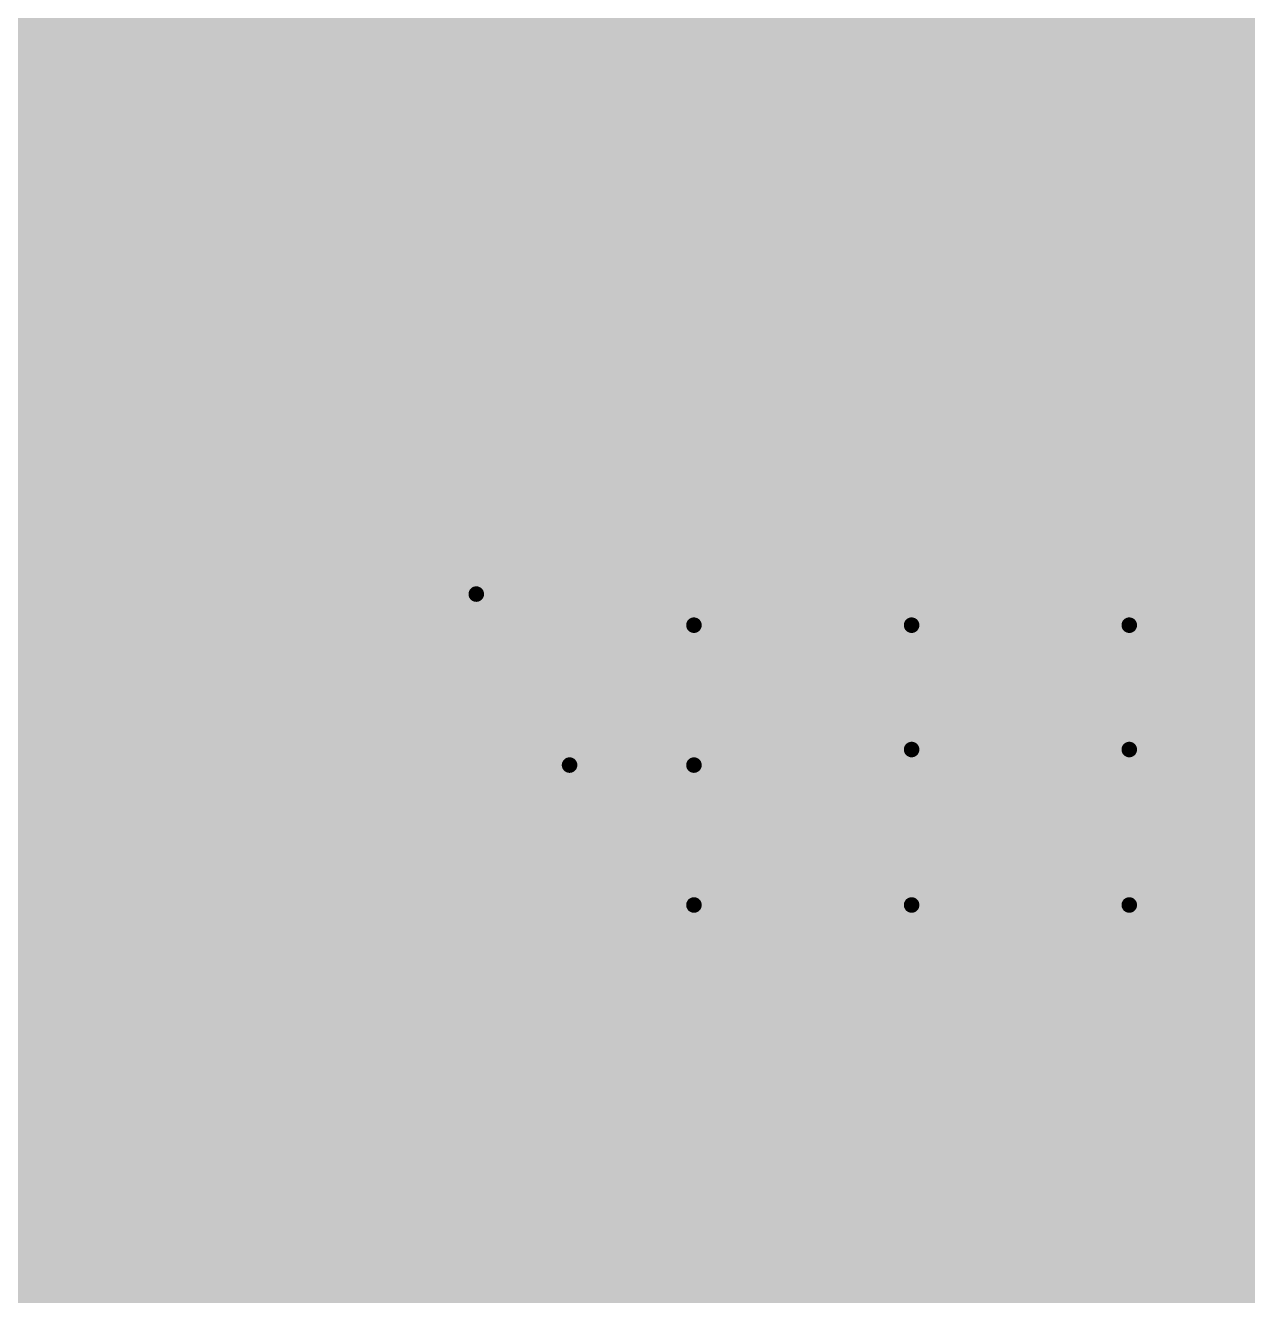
# Model space of a CAD drawing. Extents: x -1 to 119, y -42 to 51.
# Drawn here: x 44.83 to 54.81, y 29.96 to 40.33 of the extents above; entities that cross this region are included whole.
import ezdxf

# ---------------------------------------------------------------- set-up
doc = ezdxf.new("R2010")
doc.units = 0
doc.header["$MEASUREMENT"] = 0
doc.layers.get('0').update_dxf_attribs({"linetype": 'CONTINUOUS'})
for name, color, linetype in [('22-304-0_BOT', 7, 'CONTINUOUS'), ('22-304-0_DRD', 7, 'CONTINUOUS'), ('22-304-0_GND', 6, 'CONTINUOUS'), ('22-304-0_IN1', 4, 'CONTINUOUS'), ('22-304-0_SMB', 3, 'CONTINUOUS'), ('22-304-0_SMT', 5, 'CONTINUOUS'), ('22-304-0_SPT', 10, 'CONTINUOUS'), ('22-304-0_SST', 14, 'CONTINUOUS'), ('22-304-0_TOP', 9, 'CONTINUOUS'), ('THRUHOLE_TAP', 11, 'CONTINUOUS')]:
    doc.layers.add(name, color=color, linetype=linetype)

# ---------------------------------------------------------------- blocks, each defined once
blk = doc.blocks.new('ROUND_53')
at = {"const_width": 0.35052}
blk.add_lwpolyline([(-0.17526, 0, 1), (0.17526, 0, 1)], format="xyb", close=True, dxfattribs=at)
blk = doc.blocks.new('ROUND_60')
at = {"const_width": 0.35052}
blk.add_lwpolyline([(-0.17526, 0, 1), (0.17526, 0, 1)], format="xyb", close=True, dxfattribs=at)
blk = doc.blocks.new('ROUND_64')
at = {"const_width": 0.35052}
blk.add_lwpolyline([(-0.17526, 0, 1), (0.17526, 0, 1)], format="xyb", close=True, dxfattribs=at)
blk = doc.blocks.new('ROUND_81')
at = {"const_width": 0.0635}
blk.add_lwpolyline([(-0.03175, 0, 1), (0.03175, 0, 1)], format="xyb", close=True, dxfattribs=at)
blk = doc.blocks.new('RECTANGLE_37')
blk.add_solid([(2.16027, 1.49987), (2.16027, -1.49987), (-2.16027, 1.49987), (-2.16027, -1.49987)])
blk = doc.blocks.new('RECTANGLE_38')
blk.add_solid([(0.22479, 0.82423), (0.22479, -0.82423), (-0.22479, 0.82423), (-0.22479, -0.82423)])
blk = doc.blocks.new('ROUND_87')
at = {"const_width": 0.10033}
blk.add_lwpolyline([(-0.050164, 0, 1), (0.050164, 0, 1)], format="xyb", close=True, dxfattribs=at)

msp = doc.modelspace()

# ---------------------------------------------------------------- linework, layer by layer
at = {"layer": '22-304-0_BOT', "const_width": 0.254}
for points in [[(44.9072, 42.6212), (44.9072, 18.0848)], [(45.1358, 42.6212), (45.1358, 18.0848)], [(45.3644, 42.6212), (45.3644, 25.19172)], [(45.593, 42.6212), (45.593, 25.45588)], [(45.8216, 42.6212), (45.8216, 25.55494)], [(46.0502, 42.6212), (46.0502, 25.56764)], [(46.2788, 42.6212), (46.2788, 25.49906)], [(46.5074, 42.6212), (46.5074, 25.31364)], [(46.736, 42.6212), (46.736, 24.7396)], [(46.9646, 42.6212), (46.9646, 22.46884)], [(47.1932, 42.6212), (47.1932, 20.8534)], [(47.4218, 42.6212), (47.4218, 20.6248)], [(47.6504, 42.6212), (47.6504, 20.3962)], [(47.879, 42.6212), (47.879, 20.1676)], [(48.1076, 42.6212), (48.1076, 19.92884)], [(48.3362, 42.6212), (48.3362, 18.76298)], [(48.5648, 42.6212), (48.5648, 27.0764)], [(48.7934, 42.6212), (48.7934, 27.305)], [(49.022, 42.6212), (49.022, 27.5336)], [(49.2506, 42.6212), (49.2506, 39.91864)], [(49.4792, 42.6212), (49.4792, 40.10406)], [(49.7078, 42.6212), (49.7078, 40.17264)], [(49.9364, 42.6212), (49.9364, 40.15994)], [(50.165, 42.6212), (50.165, 40.06088)], [(50.3936, 42.6212), (50.3936, 39.79672)], [(50.6222, 42.6212), (50.6222, 29.25318)], [(50.8508, 42.6212), (50.8508, 29.23032)], [(51.0794, 42.6212), (51.0794, 29.11856)], [(51.308, 42.6212), (51.308, 28.8163)], [(51.5366, 42.6212), (51.5366, 28.85694)], [(51.7652, 42.6212), (51.7652, 28.86964)], [(51.9938, 42.6212), (51.9938, 28.80106)], [(52.2224, 42.6212), (52.2224, 28.61564)], [(52.451, 42.6212), (52.451, 25.81402)], [(52.6796, 42.6212), (52.6796, 25.72512)], [(52.9082, 42.6212), (52.9082, 28.4988)], [(53.1368, 42.6212), (53.1368, 28.7274)], [(53.3654, 42.6212), (53.3654, 39.79672)], [(53.594, 42.6212), (53.594, 40.06088)], [(53.8226, 42.6212), (53.8226, 40.15994)], [(54.0512, 42.6212), (54.0512, 40.17264)], [(54.2798, 42.6212), (54.2798, 40.10406)], [(54.5084, 42.6212), (54.5084, 39.91864)], [(54.737, 42.6212), (54.737, 28.8036)], [(61.17336, 40.3352), (1.016, 40.3352)], [(49.48174, 40.1066), (42.71772, 40.1066)], [(53.67274, 40.1066), (50.08372, 40.1066)], [(58.24474, 40.1066), (54.27472, 40.1066)], [(49.22012, 39.878), (42.98188, 39.878)], [(53.41112, 39.878), (50.34788, 39.878)], [(57.98312, 39.878), (54.53888, 39.878)], [(49.12106, 39.6494), (43.08094, 39.6494)], [(53.31206, 39.6494), (50.44694, 39.6494)], [(57.88406, 39.6494), (54.63794, 39.6494)], [(49.10836, 39.4208), (43.09364, 39.4208)], [(53.29936, 39.4208), (50.45964, 39.4208)], [(57.87136, 39.4208), (54.65064, 39.4208)], [(49.17694, 39.1922), (43.02506, 39.1922)], [(53.36794, 39.1922), (50.39106, 39.1922)], [(50.3936, 39.19474), (50.3936, 29.19476)], [(53.3654, 39.19474), (53.3654, 29.25572)], [(57.93994, 39.1922), (54.58206, 39.1922)], [(49.2506, 39.07536), (49.2506, 27.7622)], [(54.5084, 39.07536), (54.5084, 29.37764)], [(49.36236, 38.9636), (42.83964, 38.9636)], [(49.4792, 38.88994), (49.4792, 27.9908)], [(50.165, 38.93312), (50.165, 29.02712)], [(53.55336, 38.9636), (50.20564, 38.9636)], [(53.594, 38.93312), (53.594, 29.51988)], [(54.2798, 38.88994), (54.2798, 29.56306)], [(58.12536, 38.9636), (54.39664, 38.9636)], [(49.7078, 38.82136), (49.7078, 28.2194)], [(49.9364, 38.83406), (49.9364, 28.448)], [(53.8226, 38.83406), (53.8226, 29.61894)], [(54.0512, 38.82136), (54.0512, 29.63164)], [(62.18428, 38.735), (30.52572, 38.735)], [(58.38444, 38.5064), (30.48508, 38.5064)], [(58.02122, 38.2778), (30.34792, 38.2778)], [(57.89676, 38.0492), (1.016, 38.0492)], [(57.86628, 37.8206), (1.016, 37.8206)], [(57.91708, 37.592), (1.016, 37.592)], [(58.06694, 37.3634), (1.016, 37.3634)], [(58.02122, 37.1348), (1.016, 37.1348)], [(57.89676, 36.9062), (1.016, 36.9062)], [(57.86628, 36.6776), (1.016, 36.6776)], [(57.91708, 36.449), (1.016, 36.449)], [(58.06694, 36.2204), (1.016, 36.2204)], [(58.57494, 35.9918), (1.016, 35.9918)], [(58.50636, 35.7632), (1.016, 35.7632)], [(58.51906, 35.5346), (1.016, 35.5346)], [(58.61812, 35.306), (1.016, 35.306)], [(58.87974, 35.0774), (1.016, 35.0774)], [(76.79436, 34.8488), (1.016, 34.8488)], [(76.86294, 34.6202), (1.016, 34.6202)], [(77.04836, 34.3916), (1.016, 34.3916)], [(79.22006, 34.163), (1.016, 34.163)], [(79.44866, 33.9344), (1.016, 33.9344)], [(73.39838, 33.7058), (1.016, 33.7058)], [(72.8726, 33.4772), (1.016, 33.4772)], [(72.62622, 33.2486), (22.52472, 33.2486)], [(72.47382, 33.02), (22.78888, 33.02)], [(72.3773, 32.7914), (22.88794, 32.7914)], [(72.32396, 32.5628), (22.90064, 32.5628)], [(72.3138, 32.3342), (22.83206, 32.3342)], [(72.34174, 32.1056), (22.6568, 32.1056)], [(72.41286, 31.877), (22.6568, 31.877)], [(72.53224, 31.6484), (22.6568, 31.6484)], [(72.7202, 31.4198), (22.7838, 31.4198)], [(67.7545, 31.1912), (29.20492, 31.1912)], [(67.62496, 30.9626), (29.34208, 30.9626)], [(67.6148, 30.734), (29.38272, 30.734)], [(67.6148, 30.5054), (29.34208, 30.5054)], [(67.6148, 30.2768), (29.20492, 30.2768)], [(67.6148, 30.0482), (39.36492, 30.0482)]]:
    msp.add_lwpolyline(points, dxfattribs=at)
for points in [[(49.784, 40.17772, 0.4142136), (49.10328, 39.497)], [(49.784, 40.17772, 0.4142136), (49.10328, 39.497)], [(50.46472, 39.497, 0.4142136), (49.784, 40.17772)], [(50.46472, 39.497, 0.4142136), (49.784, 40.17772)], [(53.975, 40.17772, 0.4142136), (53.29428, 39.497)], [(54.65572, 39.497, 0.4142136), (53.975, 40.17772)], [(49.10328, 39.497, 0.4142136), (49.784, 38.81628)], [(49.10328, 39.497, 0.4142136), (49.784, 38.81628)], [(49.784, 38.81628, 0.4142136), (50.46472, 39.497)], [(49.784, 38.81628, 0.4142136), (50.46472, 39.497)], [(53.29428, 39.497, 0.4142136), (53.975, 38.81628)], [(53.975, 38.81628, 0.4142136), (54.65572, 39.497)]]:
    msp.add_lwpolyline(points, format="xyb", dxfattribs=at)
at = {"layer": '22-304-0_DRD', "const_width": 0.254}
for points in [[(50.419, 38.862), (49.149, 40.132), (49.149, 38.862)], [(49.149, 40.132), (49.149, 38.862)], [(50.419, 40.132), (49.149, 40.132)], [(50.419, 40.132), (49.149, 38.862)], [(50.419, 40.132), (49.149, 40.132)], [(50.419, 40.132), (49.149, 38.862)], [(50.419, 38.862), (49.149, 40.132)], [(50.419, 38.862), (50.419, 40.132)], [(50.419, 38.862), (50.419, 40.132)], [(53.34, 40.132), (53.34, 38.862)], [(54.61, 40.132), (53.34, 40.132)], [(54.61, 40.132), (53.34, 38.862)], [(54.61, 38.862), (53.34, 40.132)], [(54.61, 38.862), (54.61, 40.132)], [(49.149, 38.862), (50.419, 38.862)], [(49.149, 38.862), (50.419, 38.862)], [(53.34, 38.862), (54.61, 38.862)], [(47.879, 36.322), (47.879, 35.052)], [(49.149, 36.322), (47.879, 36.322)], [(49.149, 36.322), (47.879, 35.052)], [(49.149, 35.052), (47.879, 36.322)], [(49.149, 35.052), (49.149, 36.322)], [(49.657, 36.068), (49.657, 34.798)], [(50.927, 36.068), (49.657, 36.068)], [(50.927, 36.068), (49.657, 34.798)], [(50.927, 34.798), (49.657, 36.068)], [(50.927, 34.798), (50.927, 36.068)], [(51.435, 36.068), (51.435, 34.798)], [(52.705, 36.068), (51.435, 36.068)], [(52.705, 36.068), (51.435, 34.798)], [(52.705, 34.798), (51.435, 36.068)], [(52.705, 34.798), (52.705, 36.068)], [(53.213, 36.068), (53.213, 34.798)], [(54.483, 36.068), (53.213, 36.068)], [(54.483, 36.068), (53.213, 34.798)], [(54.483, 34.798), (53.213, 36.068)], [(54.483, 34.798), (54.483, 36.068)], [(47.879, 35.052), (49.149, 35.052)], [(51.435, 35.052), (51.435, 33.782)], [(52.705, 35.052), (51.435, 35.052)], [(52.705, 35.052), (51.435, 33.782)], [(52.705, 33.782), (51.435, 35.052)], [(52.705, 33.782), (52.705, 35.052)], [(53.213, 35.052), (53.213, 33.782)], [(54.483, 35.052), (53.213, 35.052)], [(54.483, 35.052), (53.213, 33.782)], [(54.483, 33.782), (53.213, 35.052)], [(54.483, 33.782), (54.483, 35.052)], [(48.641, 34.925), (48.641, 33.655)], [(49.911, 34.925), (48.641, 34.925)], [(49.911, 34.925), (48.641, 33.655)], [(49.911, 33.655), (48.641, 34.925)], [(49.657, 34.925), (49.657, 33.655)], [(50.927, 34.925), (49.657, 34.925)], [(50.927, 34.925), (49.657, 33.655)], [(50.927, 33.655), (49.657, 34.925)], [(49.911, 33.655), (49.911, 34.925)], [(50.927, 33.655), (50.927, 34.925)], [(49.657, 34.798), (50.927, 34.798)], [(51.435, 34.798), (52.705, 34.798)], [(53.213, 34.798), (54.483, 34.798)], [(49.657, 33.782), (49.657, 32.512)], [(50.927, 33.782), (49.657, 33.782)], [(50.927, 33.782), (49.657, 32.512)], [(50.927, 32.512), (49.657, 33.782)], [(50.927, 32.512), (50.927, 33.782)], [(51.435, 33.782), (52.705, 33.782)], [(51.435, 33.782), (51.435, 32.512)], [(52.705, 33.782), (51.435, 33.782)], [(52.705, 33.782), (51.435, 32.512)], [(52.705, 32.512), (51.435, 33.782)], [(52.705, 32.512), (52.705, 33.782)], [(53.213, 33.782), (54.483, 33.782)], [(53.213, 33.782), (53.213, 32.512)], [(54.483, 33.782), (53.213, 33.782)], [(54.483, 33.782), (53.213, 32.512)], [(54.483, 32.512), (53.213, 33.782)], [(54.483, 32.512), (54.483, 33.782)], [(48.641, 33.655), (49.911, 33.655)], [(49.657, 33.655), (50.927, 33.655)], [(49.657, 32.512), (50.927, 32.512)], [(51.435, 32.512), (52.705, 32.512)], [(53.213, 32.512), (54.483, 32.512)]]:
    msp.add_lwpolyline(points, dxfattribs=at)
at = {"layer": '22-304-0_IN1'}
for points, const_width in [([(44.8564, 41.6052), (44.8564, 23.368)], 0.254), ([(45.085, 41.6052), (45.085, 23.368)], 0.254), ([(45.3136, 41.6052), (45.3136, 25.05202)], 0.254), ([(45.5422, 41.6052), (45.5422, 25.41778)], 0.254), ([(45.7708, 41.6052), (45.7708, 25.5397)], 0.254), ([(45.9994, 41.6052), (45.9994, 25.57018)], 0.254), ([(46.228, 41.6052), (46.228, 25.52192)], 0.254), ([(46.4566, 41.6052), (46.4566, 25.36952)], 0.254), ([(46.6852, 41.6052), (46.6852, 23.368)], 0.254), ([(46.9138, 41.6052), (46.9138, 23.368)], 0.254), ([(47.1424, 41.6052), (47.1424, 23.368)], 0.254), ([(47.371, 41.6052), (47.371, 23.368)], 0.254), ([(47.5996, 41.6052), (47.5996, 23.368)], 0.254), ([(47.8282, 41.6052), (47.8282, 23.368)], 0.254), ([(48.0568, 41.6052), (48.0568, 36.18992)], 0.254), ([(48.2854, 41.6052), (48.2854, 36.32708)], 0.254), ([(48.514, 41.6052), (48.514, 36.36772)], 0.254), ([(48.7426, 41.6052), (48.7426, 36.32708)], 0.254), ([(48.9712, 41.6052), (48.9712, 36.18992)], 0.254), ([(49.1998, 41.6052), (49.1998, 34.96564)], 0.254), ([(49.4284, 41.6052), (49.4284, 34.95294)], 0.254), ([(49.657, 41.6052), (49.657, 35.6743)], 0.254), ([(49.8856, 41.6052), (49.8856, 35.97656)], 0.254), ([(50.1142, 41.6052), (50.1142, 36.08832)], 0.254), ([(50.3428, 41.6052), (50.3428, 36.11118)], 0.254), ([(50.5714, 41.6052), (50.5714, 36.05276)], 0.254), ([(50.8, 41.6052), (50.8, 35.88512)], 0.254), ([(51.0286, 41.6052), (51.0286, 29.15412)], 0.254), ([(51.2572, 41.6052), (51.2572, 28.92298)], 0.254), ([(51.4858, 41.6052), (51.4858, 35.78098)], 0.254), ([(51.7144, 41.6052), (51.7144, 36.01212)], 0.254), ([(51.943, 41.6052), (51.943, 36.10102)], 0.254), ([(52.1716, 41.6052), (52.1716, 36.10356)], 0.254), ([(52.4002, 41.6052), (52.4002, 36.02736)], 0.254), ([(52.6288, 41.6052), (52.6288, 35.81908)], 0.254), ([(52.8574, 41.6052), (52.8574, 25.56764)], 0.254), ([(53.086, 41.6052), (53.086, 23.368)], 0.254), ([(53.3146, 41.6052), (53.3146, 35.85464)], 0.254), ([(53.5432, 41.6052), (53.5432, 36.04006)], 0.254), ([(53.7718, 41.6052), (53.7718, 36.10864)], 0.254), ([(54.0004, 41.6052), (54.0004, 36.09594)], 0.254), ([(54.229, 41.6052), (54.229, 35.99688)], 0.254), ([(54.4576, 41.6052), (54.4576, 35.73272)], 0.254), ([(54.6862, 41.6052), (54.6862, 23.368)], 0.254), ([(54.9148, 41.6052), (54.9148, 23.368)], 0.254), ([(63.5, 40.2844), (30.226, 40.2844)], 0.254), ([(63.5, 40.0558), (30.226, 40.0558)], 0.254), ([(63.5, 39.8272), (30.226, 39.8272)], 0.254), ([(63.5, 39.5986), (30.226, 39.5986)], 0.254), ([(58.547, 37.846), (58.547, 39.497), (53.975, 39.497), (49.784, 39.497), (42.418, 39.497)], 0.381), ([(58.547, 37.846), (58.547, 39.497), (53.975, 39.497)], 0.381), ([(63.5, 39.37), (30.226, 39.37)], 0.254), ([(63.5, 39.1414), (30.38856, 39.1414)], 0.254), ([(63.5, 38.9128), (30.50032, 38.9128)], 0.254), ([(63.5, 38.6842), (30.52318, 38.6842)], 0.254), ([(63.5, 38.4556), (30.46476, 38.4556)], 0.254), ([(63.5, 38.227), (30.29712, 38.227)], 0.254), ([(63.5, 37.9984), (40.4241, 37.9984)], 0.254), ([(63.5, 37.7698), (40.78224, 37.7698)], 0.254), ([(63.5, 37.5412), (40.9067, 37.5412)], 0.254), ([(63.5, 37.3126), (40.93718, 37.3126)], 0.254), ([(63.5, 37.084), (40.88638, 37.084)], 0.254), ([(63.5, 36.8554), (40.73398, 36.8554)], 0.254), ([(63.5, 36.6268), (30.226, 36.6268)], 0.254), ([(63.5, 36.3982), (30.226, 36.3982)], 0.254), ([(48.03394, 36.1696), (32.48152, 36.1696)], 0.254), ([(55.14594, 36.1696), (48.99152, 36.1696)], 0.254), ([(47.88408, 35.941), (37.79012, 35.941)], 0.254), ([(49.83988, 35.941), (49.14392, 35.941)], 0.254), ([(51.61788, 35.941), (50.74412, 35.941)], 0.254), ([(53.39588, 35.941), (52.52212, 35.941)], 0.254), ([(54.99608, 35.941), (54.30012, 35.941)], 0.254), ([(47.83328, 35.7124), (37.95776, 35.7124)], 0.254), ([(49.67224, 35.7124), (49.19218, 35.7124)], 0.254), ([(51.45024, 35.7124), (50.91176, 35.7124)], 0.254), ([(53.22824, 35.7124), (52.68976, 35.7124)], 0.254), ([(54.94528, 35.7124), (54.46776, 35.7124)], 0.254), ([(47.86376, 35.4838), (38.01618, 35.4838)], 0.254), ([(49.61382, 35.4838), (49.1617, 35.4838)], 0.254), ([(51.39182, 35.4838), (50.97018, 35.4838)], 0.254), ([(53.16982, 35.4838), (52.74818, 35.4838)], 0.254), ([(54.97576, 35.4838), (54.52618, 35.4838)], 0.254), ([(47.98822, 35.2552), (37.99332, 35.2552)], 0.254), ([(48.0568, 35.18408), (48.0568, 23.368)], 0.254), ([(48.9712, 35.18408), (48.9712, 34.89706)], 0.254), ([(49.63414, 35.2552), (49.03978, 35.2552)], 0.254), ([(49.657, 35.18916), (49.657, 34.85388)], 0.254), ([(51.41214, 35.2552), (50.94732, 35.2552)], 0.254), ([(53.19014, 35.2552), (52.72532, 35.2552)], 0.254), ([(55.10022, 35.2552), (54.50332, 35.2552)], 0.254), ([(51.4858, 35.08502), (51.4858, 34.76498)], 0.254), ([(54.4576, 35.13074), (54.4576, 34.71672)], 0.254), ([(48.35144, 35.0266), (37.88156, 35.0266)], 0.254), ([(48.2854, 35.04692), (48.2854, 23.368)], 0.254), ([(48.514, 35.00628), (48.514, 23.368)], 0.254), ([(49.7459, 35.0266), (48.67402, 35.0266)], 0.254), ([(48.7426, 35.04692), (48.7426, 34.71164)], 0.254), ([(50.8, 34.98088), (50.8, 34.74212)], 0.254), ([(51.5239, 35.0266), (50.83556, 35.0266)], 0.254), ([(53.3019, 35.0266), (52.61356, 35.0266)], 0.254), ([(52.6288, 35.04438), (52.6288, 34.80308)], 0.254), ([(53.3146, 35.01136), (53.3146, 34.83864)], 0.254), ([(55.46344, 35.0266), (54.39156, 35.0266)], 0.254), ([(49.8856, 34.8869), (49.8856, 34.83356)], 0.254), ([(48.82388, 34.798), (37.79012, 34.798)], 0.254), ([(49.83988, 34.798), (49.72812, 34.798)], 0.254), ([(51.50612, 34.798), (50.74412, 34.798)], 0.254), ([(53.28412, 34.798), (52.63388, 34.798)], 0.254), ([(63.5, 34.798), (54.41188, 34.798)], 0.254), ([(48.65624, 34.5694), (37.95776, 34.5694)], 0.254), ([(51.40706, 34.5694), (50.91176, 34.5694)], 0.254), ([(53.18506, 34.5694), (52.73294, 34.5694)], 0.254), ([(63.5, 34.5694), (54.51094, 34.5694)], 0.254), ([(48.59782, 34.3408), (38.01618, 34.3408)], 0.254), ([(51.39436, 34.3408), (50.97018, 34.3408)], 0.254), ([(53.17236, 34.3408), (52.74564, 34.3408)], 0.254), ([(63.5, 34.3408), (54.52364, 34.3408)], 0.254), ([(48.61814, 34.1122), (37.99332, 34.1122)], 0.254), ([(51.46294, 34.1122), (50.94732, 34.1122)], 0.254), ([(51.4858, 34.06902), (51.4858, 33.49498)], 0.254), ([(52.6288, 34.02838), (52.6288, 33.53308)], 0.254), ([(53.24094, 34.1122), (52.67706, 34.1122)], 0.254), ([(63.5, 34.1122), (54.45506, 34.1122)], 0.254), ([(54.4576, 34.11474), (54.4576, 33.44672)], 0.254), ([(53.3146, 33.99536), (53.3146, 33.56864)], 0.254), ([(48.7299, 33.8836), (37.88156, 33.8836)], 0.254), ([(48.7426, 33.86836), (48.7426, 23.368)], 0.254), ([(50.8, 33.83788), (50.8, 33.59912)], 0.254), ([(51.64836, 33.8836), (50.83556, 33.8836)], 0.254), ([(51.7144, 33.83788), (51.7144, 33.72612)], 0.254), ([(52.4002, 33.82264), (52.4002, 33.74136)], 0.254), ([(53.42636, 33.8836), (52.49164, 33.8836)], 0.254), ([(53.5432, 33.80994), (53.5432, 33.75406)], 0.254), ([(54.229, 33.85312), (54.229, 33.71088)], 0.254), ([(63.5, 33.8836), (54.26964, 33.8836)], 0.254), ([(49.657, 33.72612), (49.657, 33.3883)], 0.254), ([(49.8856, 33.7439), (49.8856, 33.69056)], 0.254), ([(49.03216, 33.655), (37.79012, 33.655)], 0.254), ([(48.9712, 33.68294), (48.9712, 23.368)], 0.254), ([(49.1998, 33.61436), (49.1998, 23.368)], 0.254), ([(49.4284, 33.62706), (49.4284, 23.368)], 0.254), ([(49.83988, 33.655), (49.5173, 33.655)], 0.254), ([(51.61788, 33.655), (50.74412, 33.655)], 0.254), ([(53.39588, 33.655), (52.52212, 33.655)], 0.254), ([(63.5, 33.655), (54.30012, 33.655)], 0.254), ([(49.67224, 33.4264), (37.95776, 33.4264)], 0.254), ([(51.45024, 33.4264), (50.91176, 33.4264)], 0.254), ([(53.22824, 33.4264), (52.68976, 33.4264)], 0.254), ([(63.5, 33.4264), (54.46776, 33.4264)], 0.254), ([(49.61382, 33.1978), (38.01618, 33.1978)], 0.254), ([(51.39182, 33.1978), (50.97018, 33.1978)], 0.254), ([(53.16982, 33.1978), (52.74818, 33.1978)], 0.254), ([(63.5, 33.1978), (54.52618, 33.1978)], 0.254), ([(49.63414, 32.9692), (37.99332, 32.9692)], 0.254), ([(49.657, 32.90316), (49.657, 23.368)], 0.254), ([(51.41214, 32.9692), (50.94732, 32.9692)], 0.254), ([(53.19014, 32.9692), (52.72532, 32.9692)], 0.254), ([(63.5, 32.9692), (54.50332, 32.9692)], 0.254), ([(51.4858, 32.79902), (51.4858, 28.8417)], 0.254), ([(54.4576, 32.84474), (54.4576, 29.43352)], 0.254), ([(49.7459, 32.7406), (37.88156, 32.7406)], 0.254), ([(50.8, 32.69488), (50.8, 29.24302)], 0.254), ([(51.5239, 32.7406), (50.83556, 32.7406)], 0.254), ([(53.3019, 32.7406), (52.61356, 32.7406)], 0.254), ([(52.6288, 32.75838), (52.6288, 25.75306)], 0.254), ([(53.3146, 32.72536), (53.3146, 29.11602)], 0.254), ([(63.5, 32.7406), (54.39156, 32.7406)], 0.254), ([(49.8856, 32.6009), (49.8856, 23.368)], 0.254), ([(51.7144, 32.56788), (51.7144, 28.87218)], 0.254), ([(54.229, 32.58312), (54.229, 29.58592)], 0.254), ([(50.04816, 32.512), (37.5793, 32.512)], 0.254), ([(50.1142, 32.48914), (50.1142, 28.96108)], 0.254), ([(50.3428, 32.46882), (50.3428, 29.16936)], 0.254), ([(51.82616, 32.512), (50.5333, 32.512)], 0.254), ([(50.5714, 32.52724), (50.5714, 29.24556)], 0.254), ([(51.943, 32.47898), (51.943, 28.82392)], 0.254), ([(52.1716, 32.4739), (52.1716, 28.67152)], 0.254), ([(53.60416, 32.512), (52.3113, 32.512)], 0.254), ([(52.4002, 32.55264), (52.4002, 25.82164)], 0.254), ([(53.5432, 32.53994), (53.5432, 29.48178)], 0.254), ([(53.7718, 32.47136), (53.7718, 29.6037)], 0.254), ([(54.0004, 32.48406), (54.0004, 29.63418)], 0.254), ([(63.5, 32.512), (54.0893, 32.512)], 0.254), ([(63.5, 32.2834), (30.226, 32.2834)], 0.254), ([(63.5, 32.0548), (30.226, 32.0548)], 0.254), ([(63.5, 31.8262), (30.226, 31.8262)], 0.254), ([(63.5, 31.5976), (30.226, 31.5976)], 0.254), ([(63.5, 31.369), (30.226, 31.369)], 0.254), ([(63.5, 31.1404), (34.8742, 31.1404)], 0.254), ([(63.5, 30.9118), (35.1028, 30.9118)], 0.254), ([(63.5, 30.6832), (35.3314, 30.6832)], 0.254), ([(63.5, 30.4546), (35.56, 30.4546)], 0.254), ([(63.5, 30.226), (39.1033, 30.226)], 0.254), ([(63.5, 29.9974), (39.40556, 29.9974)], 0.254)]:
    msp.add_lwpolyline(points, dxfattribs=dict(at, const_width=const_width))
at = {"layer": '22-304-0_IN1', "const_width": 0.254}
for points in [[(48.514, 36.36772, 0.4142136), (47.83328, 35.687)], [(49.19472, 35.687, 0.4142136), (48.514, 36.36772)], [(50.292, 36.11372, 0.4142136), (49.61128, 35.433)], [(50.97272, 35.433, 0.4142136), (50.292, 36.11372)], [(52.07, 36.11372, 0.4142136), (51.38928, 35.433)], [(52.75072, 35.433, 0.4142136), (52.07, 36.11372)], [(53.848, 36.11372, 0.4142136), (53.16728, 35.433)], [(54.52872, 35.433, 0.4142136), (53.848, 36.11372)], [(47.83328, 35.687, 0.4142136), (48.514, 35.00628)], [(48.514, 35.00628, 0.4142136), (49.19472, 35.687)], [(49.61128, 35.433, 0.2548991), (49.92325, 34.8608)], [(50.6603, 34.8615, 0.254899), (50.97189, 35.433)], [(51.38928, 35.433, 0.2140665), (51.61744, 34.9245)], [(52.52212, 34.925, 0.2140662), (52.75006, 35.433)], [(53.16728, 35.433, 0.2140665), (53.39544, 34.9245)], [(54.30012, 34.925, 0.2140662), (54.52806, 35.433)], [(49.276, 34.97072, 0.4142136), (48.59528, 34.29)], [(49.784, 34.74212, 0.2140662), (49.276, 34.97006)], [(49.9237, 34.8615, 0.0678727), (49.78412, 34.74201)], [(50.97272, 34.29, 0.2548994), (50.66075, 34.86219)], [(51.61788, 34.925, 0.2140662), (51.38994, 34.417)], [(52.75072, 34.417, 0.2140666), (52.52256, 34.9255)], [(53.39588, 34.925, 0.2140662), (53.16794, 34.417)], [(54.52872, 34.417, 0.2140666), (54.30056, 34.9255)], [(51.38928, 34.417, 0.3104767), (51.82616, 33.782)], [(52.3113, 33.782, 0.3114339), (52.74818, 34.417)], [(53.16728, 34.417, 0.3104767), (53.60416, 33.782)], [(54.0893, 33.782, 0.3114339), (54.52618, 34.417)], [(48.59528, 34.29, 0.4142136), (49.276, 33.60928)], [(50.6603, 33.7185, 0.254899), (50.97189, 34.29)], [(49.276, 33.60928, 0.214066), (49.7845, 33.83744)], [(49.784, 33.83788, 0.0678727), (49.92361, 33.71836)], [(49.9237, 33.7185, 0.254899), (49.61211, 33.147)], [(50.97272, 33.147, 0.2548994), (50.66075, 33.71919)], [(51.82616, 33.782, 0.3104759), (51.38928, 33.147)], [(52.75072, 33.147, 0.3114344), (52.3113, 33.782)], [(53.60416, 33.782, 0.3104759), (53.16728, 33.147)], [(54.52872, 33.147, 0.3114344), (54.0893, 33.782)], [(49.61128, 33.147, 0.4142136), (50.292, 32.46628)], [(50.292, 32.46628, 0.4142136), (50.97272, 33.147)], [(51.38928, 33.147, 0.4142136), (52.07, 32.46628)], [(52.07, 32.46628, 0.4142136), (52.75072, 33.147)], [(53.16728, 33.147, 0.4142136), (53.848, 32.46628)], [(53.848, 32.46628, 0.4142136), (54.52872, 33.147)]]:
    msp.add_lwpolyline(points, format="xyb", dxfattribs=at)
at = {"layer": '22-304-0_SMB', "const_width": 0.254}
for points in [[(57.277, 38.481), (32.004, 38.481), (32.004, 37.592), (28.448, 37.592)], [(44.9072, 38.481), (44.9072, 26.035)], [(45.1358, 38.481), (45.1358, 26.035)], [(45.3644, 38.481), (45.3644, 26.035)], [(45.593, 38.481), (45.593, 26.035)], [(45.8216, 38.481), (45.8216, 26.035)], [(46.0502, 38.481), (46.0502, 26.035)], [(46.2788, 38.481), (46.2788, 26.035)], [(46.5074, 38.481), (46.5074, 26.035)], [(46.736, 38.481), (46.736, 26.035)], [(46.9646, 38.481), (46.9646, 26.035)], [(47.1932, 38.481), (47.1932, 26.035)], [(47.4218, 38.481), (47.4218, 26.035)], [(47.6504, 38.481), (47.6504, 30.48)], [(47.879, 38.481), (47.879, 30.48)], [(48.1076, 38.481), (48.1076, 30.48)], [(48.3362, 38.481), (48.3362, 30.48)], [(48.5648, 38.481), (48.5648, 30.48)], [(48.7934, 38.481), (48.7934, 30.48)], [(49.022, 38.481), (49.022, 30.48)], [(49.2506, 38.481), (49.2506, 30.48)], [(49.4792, 38.481), (49.4792, 30.48)], [(49.7078, 38.481), (49.7078, 30.48)], [(49.9364, 38.481), (49.9364, 30.48)], [(50.165, 38.481), (50.165, 30.48)], [(50.3936, 38.481), (50.3936, 30.48)], [(50.6222, 38.481), (50.6222, 30.48)], [(50.8508, 38.481), (50.8508, 30.48)], [(51.0794, 38.481), (51.0794, 30.48)], [(51.308, 38.481), (51.308, 30.48)], [(51.5366, 38.481), (51.5366, 30.48)], [(51.7652, 38.481), (51.7652, 30.48)], [(51.9938, 38.481), (51.9938, 30.48)], [(52.2224, 38.481), (52.2224, 30.48)], [(52.451, 38.481), (52.451, 30.48)], [(52.6796, 38.481), (52.6796, 30.48)], [(52.9082, 38.481), (52.9082, 30.48)], [(53.1368, 38.481), (53.1368, 30.48)], [(53.3654, 38.481), (53.3654, 30.48)], [(53.594, 38.481), (53.594, 30.48)], [(53.8226, 38.481), (53.8226, 30.48)], [(54.0512, 38.481), (54.0512, 30.48)], [(54.2798, 38.481), (54.2798, 30.48)], [(54.5084, 38.481), (54.5084, 30.48)], [(54.737, 38.481), (54.737, 30.48)], [(57.277, 38.2524), (32.004, 38.2524)], [(57.277, 38.0238), (32.004, 38.0238)], [(57.277, 37.7952), (32.004, 37.7952)], [(57.277, 37.5666), (2.286, 37.5666)], [(57.277, 37.338), (2.286, 37.338)], [(57.277, 37.1094), (2.286, 37.1094)], [(57.277, 36.8808), (2.286, 36.8808)], [(57.277, 36.6522), (2.286, 36.6522)], [(57.277, 36.4236), (2.286, 36.4236)], [(57.277, 36.195), (2.286, 36.195)], [(57.277, 35.9664), (2.286, 35.9664)], [(57.277, 35.7378), (2.286, 35.7378)], [(57.277, 35.5092), (2.286, 35.5092)], [(57.277, 35.2806), (2.286, 35.2806)], [(57.277, 35.052), (2.286, 35.052)], [(57.277, 34.8234), (2.286, 34.8234)], [(57.277, 34.5948), (2.286, 34.5948)], [(57.277, 34.3662), (2.286, 34.3662)], [(66.929, 34.1376), (2.286, 34.1376)], [(66.929, 33.909), (2.286, 33.909)], [(66.929, 33.6804), (2.286, 33.6804)], [(66.929, 33.4518), (23.622, 33.4518)], [(66.929, 33.2232), (23.622, 33.2232)], [(66.929, 32.9946), (23.622, 32.9946)], [(66.929, 32.766), (23.622, 32.766)], [(66.929, 32.5374), (23.622, 32.5374)], [(66.929, 32.3088), (23.622, 32.3088)], [(66.929, 32.0802), (29.718, 32.0802)], [(66.929, 31.8516), (29.718, 31.8516)], [(66.929, 31.623), (29.718, 31.623)], [(66.929, 31.3944), (29.718, 31.3944)], [(66.929, 31.1658), (29.718, 31.1658)], [(66.929, 30.9372), (40.259, 30.9372)], [(66.929, 30.7086), (40.259, 30.7086)], [(47.625, 30.48), (40.259, 30.48)], [(47.625, 30.48), (47.625, 26.035)], [(58.166, 30.48), (47.625, 30.48)], [(47.625, 30.2514), (40.259, 30.2514)], [(47.625, 30.0228), (40.259, 30.0228)]]:
    msp.add_lwpolyline(points, dxfattribs=at)
at = {"layer": '22-304-0_SPT', "const_width": 0.254}
for points in [[(51.816, 35.433), (50.292, 35.433), (50.292, 34.544)], [(50.3936, 35.433), (50.3936, 34.544)], [(50.6222, 35.433), (50.6222, 34.544)], [(50.8508, 35.433), (50.8508, 34.544)], [(51.0794, 35.433), (51.0794, 34.544)], [(51.308, 35.433), (51.308, 34.544)], [(51.5366, 35.433), (51.5366, 34.544)], [(51.7652, 35.433), (51.7652, 34.544)], [(51.816, 35.433), (51.816, 34.544)], [(52.324, 35.433), (52.324, 34.544)], [(53.848, 35.433), (52.324, 35.433)], [(53.848, 35.433), (53.848, 34.544), (52.324, 34.544)], [(52.4256, 35.433), (52.4256, 34.544)], [(52.6542, 35.433), (52.6542, 34.544)], [(52.8828, 35.433), (52.8828, 34.544)], [(53.1114, 35.433), (53.1114, 34.544)], [(53.34, 35.433), (53.34, 34.544)], [(53.5686, 35.433), (53.5686, 34.544)], [(53.7972, 35.433), (53.7972, 34.544)], [(51.816, 35.3314), (50.292, 35.3314)], [(53.848, 35.3314), (52.324, 35.3314)], [(51.816, 35.1028), (50.292, 35.1028)], [(53.848, 35.1028), (52.324, 35.1028)], [(51.816, 34.8742), (50.292, 34.8742)], [(53.848, 34.8742), (52.324, 34.8742)], [(51.816, 34.6456), (50.292, 34.6456)], [(53.848, 34.6456), (52.324, 34.6456)], [(51.816, 34.544), (50.292, 34.544)], [(51.816, 34.036), (50.292, 34.036), (50.292, 33.147)], [(50.3936, 34.036), (50.3936, 33.147)], [(50.6222, 34.036), (50.6222, 33.147)], [(50.8508, 34.036), (50.8508, 33.147)], [(51.0794, 34.036), (51.0794, 33.147)], [(51.308, 34.036), (51.308, 33.147)], [(51.5366, 34.036), (51.5366, 33.147)], [(51.7652, 34.036), (51.7652, 33.147)], [(51.816, 34.036), (51.816, 33.147)], [(52.324, 34.036), (52.324, 33.147)], [(53.848, 34.036), (52.324, 34.036)], [(53.848, 34.036), (53.848, 33.147), (52.324, 33.147)], [(52.4256, 34.036), (52.4256, 33.147)], [(52.6542, 34.036), (52.6542, 33.147)], [(52.8828, 34.036), (52.8828, 33.147)], [(53.1114, 34.036), (53.1114, 33.147)], [(53.34, 34.036), (53.34, 33.147)], [(53.5686, 34.036), (53.5686, 33.147)], [(53.7972, 34.036), (53.7972, 33.147)], [(51.816, 33.9344), (50.292, 33.9344)], [(53.848, 33.9344), (52.324, 33.9344)], [(51.816, 33.7058), (50.292, 33.7058)], [(53.848, 33.7058), (52.324, 33.7058)], [(51.816, 33.4772), (50.292, 33.4772)], [(53.848, 33.4772), (52.324, 33.4772)], [(51.816, 33.2486), (50.292, 33.2486)], [(53.848, 33.2486), (52.324, 33.2486)], [(51.816, 33.147), (50.292, 33.147)]]:
    msp.add_lwpolyline(points, dxfattribs=at)
at = {"layer": '22-304-0_SST'}
for points, const_width in [([(48.133, 45.212), (50.927, 45.212), (50.927, 39.878), (48.133, 39.878), (48.133, 45.212)], 0.1524), ([(52.578, 45.212), (55.372, 45.212), (55.372, 39.878), (52.578, 39.878), (52.578, 45.212)], 0.1524), ([(44.94276, 38.26764), (44.94276, 37.97808), (45.81398, 37.97808), (47.11192, 39.27602), (47.11192, 44.57192), (44.9326, 44.57192), (44.9326, 44.23156)], 0.1524), ([(56.29402, 38.51402), (47.84598, 38.51402), (47.84598, 32.98952), (48.1711, 32.6644), (47.84598, 32.33928), (47.84598, 30.3911), (48.1711, 30.06598), (56.29402, 30.06598), (56.29402, 38.51402)], 0.20066), ([(47.33798, 34.46018), (46.49216, 34.46018), (46.32198, 34.5186), (46.32198, 34.8742), (46.49216, 34.93262), (47.33798, 34.93262)], 0.1524), ([(46.82998, 34.036), (46.82998, 33.6804), (46.6598, 33.62198), (46.49216, 33.62198), (46.32198, 33.6804), (46.32198, 34.036), (46.49216, 34.09442), (46.6598, 34.09442), (47.33798, 33.8582)], 0.1524), ([(46.29658, 30.05836), (46.1264, 30.11932), (46.1264, 30.47492), (46.29658, 30.53334), (46.97476, 30.53334), (47.1424, 30.47492), (47.1424, 30.11932), (46.97476, 30.05836)], 0.1524)]:
    msp.add_lwpolyline(points, dxfattribs=dict(at, const_width=const_width))
at = {"layer": '22-304-0_SST', "const_width": 0.1524}
msp.add_lwpolyline([(43.815, 38.1254, 0.4142136), (46.9646, 41.275)], format="xyb", dxfattribs=at)
at = {"layer": '22-304-0_TOP'}
for points, const_width in [([(48.895, 47.625), (47.752, 46.482), (47.752, 39.878), (48.133, 39.497), (48.641, 39.497), (49.79416, 38.34384), (49.79416, 37.34054)], 0.381), ([(50.89398, 47.625), (51.74488, 46.7741), (51.74488, 37.34054)], 0.381), ([(52.39512, 37.34054), (52.39512, 47.06112), (52.8955, 47.5615), (52.8955, 47.625)], 0.381), ([(54.89448, 47.625), (54.864, 47.59452), (54.864, 47.498), (55.626, 46.736), (55.626, 40.005), (54.34584, 38.72484), (54.34584, 37.34054)], 0.381), ([(54.34584, 31.23946), (54.34584, 32.24784), (57.531, 35.433), (57.531, 39.751), (59.055, 41.275), (62.865, 41.275), (63.5, 41.91), (64.6938, 41.91), (64.77, 41.9862)], 0.381), ([(49.53, 40.8686), (51.09464, 39.30396), (51.09464, 37.34054)], 0.381), ([(53.975, 40.8686), (53.04536, 39.93896), (53.04536, 37.34054)], 0.381), ([(49.784, 39.497), (50.4444, 38.8366), (50.4444, 37.34054), (50.4444, 38.8366), (49.784, 39.497)], 0.381), ([(53.975, 39.497), (53.6956, 39.2176), (53.6956, 37.34054)], 0.381), ([(45.974, 24.892), (45.974, 36.449), (48.006, 38.481), (48.895, 38.481), (49.14392, 38.22954), (49.14392, 37.34054)], 0.2032), ([(48.514, 35.687), (48.49622, 35.70478), (48.49622, 37.34054)], 0.381), ([(50.292, 34.29), (49.276, 34.29)], 0.381), ([(52.07, 34.29), (50.292, 34.29)], 0.254), ([(46.99, 25.9588), (48.006, 26.9748), (48.006, 29.21), (49.14392, 30.34792), (49.14392, 31.23946)], 0.2032), ([(46.99, 27.3812), (46.99, 29.972), (48.25746, 31.23946), (48.49622, 31.23946)], 0.2032), ([(48.895, 27.3812), (48.895, 29.337), (49.79416, 30.23616), (49.79416, 31.23946)], 0.2032), ([(50.4444, 31.23946), (50.4444, 29.3624), (49.911, 28.829), (49.911, 28.194), (51.054, 27.051), (51.4096, 27.051), (51.435, 27.0764)], 0.2032), ([(51.09464, 31.23946), (51.09464, 28.99664), (50.673, 28.575)], 0.2032), ([(51.74488, 31.23946), (51.689, 31.18358), (51.689, 28.194)], 0.2032), ([(52.324, 25.146), (52.705, 25.527), (52.705, 28.39212), (52.39512, 28.702), (52.39512, 31.23946)], 0.2032), ([(53.975, 27.3812), (53.975, 27.94), (53.04536, 28.86964), (53.04536, 31.23946)], 0.2032), ([(53.975, 28.956), (53.6956, 29.2354), (53.6956, 31.23946)], 0.2032), ([(55.88, 28.194), (55.88, 28.575), (54.34584, 30.10916), (54.34584, 31.23946)], 0.2032)]:
    msp.add_lwpolyline(points, dxfattribs=dict(at, const_width=const_width))

# ---------------------------------------------------------------- block references
at = {"layer": '22-304-0_BOT'}
for name, p in [('ROUND_60', (49.784, 39.497)), ('ROUND_60', (53.975, 39.497)), ('ROUND_60', (48.514, 35.687)), ('ROUND_53', (50.292, 35.433)), ('ROUND_53', (52.07, 35.433)), ('ROUND_53', (53.848, 35.433)), ('ROUND_53', (52.07, 34.417)), ('ROUND_53', (53.848, 34.417)), ('ROUND_60', (49.276, 34.29)), ('ROUND_53', (50.292, 34.29)), ('ROUND_53', (50.292, 33.147)), ('ROUND_53', (52.07, 33.147)), ('ROUND_53', (53.848, 33.147))]:
    msp.add_blockref(name, p, dxfattribs=at)
at = {"layer": '22-304-0_GND'}
for name, p in [('ROUND_64', (49.784, 39.497)), ('ROUND_64', (53.975, 39.497)), ('ROUND_81', (48.514, 35.687)), ('ROUND_81', (50.292, 35.433)), ('ROUND_81', (52.07, 35.433)), ('ROUND_81', (53.848, 35.433)), ('ROUND_81', (52.07, 34.417)), ('ROUND_81', (53.848, 34.417)), ('ROUND_81', (49.276, 34.29)), ('ROUND_81', (50.292, 34.29)), ('ROUND_81', (50.292, 33.147)), ('ROUND_81', (52.07, 33.147)), ('ROUND_81', (53.848, 33.147))]:
    msp.add_blockref(name, p, dxfattribs=at)
at = {"layer": '22-304-0_IN1'}
for name, p in [('ROUND_60', (49.784, 39.497)), ('ROUND_60', (53.975, 39.497)), ('ROUND_60', (48.514, 35.687)), ('ROUND_53', (50.292, 35.433)), ('ROUND_53', (52.07, 35.433)), ('ROUND_53', (53.848, 35.433)), ('ROUND_53', (52.07, 34.417)), ('ROUND_53', (53.848, 34.417)), ('ROUND_60', (49.276, 34.29)), ('ROUND_53', (50.292, 34.29)), ('ROUND_53', (50.292, 33.147)), ('ROUND_53', (52.07, 33.147)), ('ROUND_53', (53.848, 33.147))]:
    msp.add_blockref(name, p, dxfattribs=at)
at = {"layer": '22-304-0_SMT'}
for name, p in [('RECTANGLE_38', (48.49622, 37.34054)), ('RECTANGLE_38', (49.14392, 37.34054)), ('RECTANGLE_38', (49.79416, 37.34054)), ('RECTANGLE_38', (50.4444, 37.34054)), ('RECTANGLE_38', (51.09464, 37.34054)), ('RECTANGLE_38', (51.74488, 37.34054)), ('RECTANGLE_38', (52.39512, 37.34054)), ('RECTANGLE_38', (53.04536, 37.34054)), ('RECTANGLE_38', (53.6956, 37.34054)), ('RECTANGLE_38', (54.34584, 37.34054)), ('RECTANGLE_38', (54.99354, 37.34054)), ('RECTANGLE_37', (52.07, 34.29)), ('RECTANGLE_38', (48.49622, 31.23946)), ('RECTANGLE_38', (49.14392, 31.23946)), ('RECTANGLE_38', (49.79416, 31.23946)), ('RECTANGLE_38', (50.4444, 31.23946)), ('RECTANGLE_38', (51.09464, 31.23946)), ('RECTANGLE_38', (51.74488, 31.23946)), ('RECTANGLE_38', (52.39512, 31.23946)), ('RECTANGLE_38', (53.04536, 31.23946)), ('RECTANGLE_38', (53.6956, 31.23946)), ('RECTANGLE_38', (54.34584, 31.23946)), ('RECTANGLE_38', (54.99354, 31.23946))]:
    msp.add_blockref(name, p, dxfattribs=at)
at = {"layer": '22-304-0_SPT'}
for p in [(48.49622, 37.34054), (49.14392, 37.34054), (49.79416, 37.34054), (50.4444, 37.34054), (51.09464, 37.34054), (51.74488, 37.34054), (52.39512, 37.34054), (53.04536, 37.34054), (53.6956, 37.34054), (54.34584, 37.34054), (54.99354, 37.34054), (48.49622, 31.23946), (49.14392, 31.23946), (49.79416, 31.23946), (50.4444, 31.23946), (51.09464, 31.23946), (51.74488, 31.23946), (52.39512, 31.23946), (53.04536, 31.23946), (53.6956, 31.23946), (54.34584, 31.23946), (54.99354, 31.23946)]:
    msp.add_blockref('RECTANGLE_38', p, dxfattribs=at)
at = {"layer": '22-304-0_TOP'}
for name, p in [('ROUND_60', (49.784, 39.497)), ('ROUND_60', (53.975, 39.497)), ('RECTANGLE_38', (48.49622, 37.34054)), ('RECTANGLE_38', (49.14392, 37.34054)), ('RECTANGLE_38', (49.79416, 37.34054)), ('RECTANGLE_38', (50.4444, 37.34054)), ('RECTANGLE_38', (51.09464, 37.34054)), ('RECTANGLE_38', (51.74488, 37.34054)), ('RECTANGLE_38', (52.39512, 37.34054)), ('RECTANGLE_38', (53.04536, 37.34054)), ('RECTANGLE_38', (53.6956, 37.34054)), ('RECTANGLE_38', (54.34584, 37.34054)), ('RECTANGLE_38', (54.99354, 37.34054)), ('ROUND_60', (48.514, 35.687)), ('RECTANGLE_37', (52.07, 34.29)), ('ROUND_53', (50.292, 35.433)), ('ROUND_53', (52.07, 35.433)), ('ROUND_53', (53.848, 35.433)), ('ROUND_53', (52.07, 34.417)), ('ROUND_53', (53.848, 34.417)), ('ROUND_60', (49.276, 34.29)), ('ROUND_53', (50.292, 34.29)), ('ROUND_53', (50.292, 33.147)), ('ROUND_53', (52.07, 33.147)), ('ROUND_53', (53.848, 33.147)), ('RECTANGLE_38', (48.49622, 31.23946)), ('RECTANGLE_38', (49.14392, 31.23946)), ('RECTANGLE_38', (49.79416, 31.23946)), ('RECTANGLE_38', (50.4444, 31.23946)), ('RECTANGLE_38', (51.09464, 31.23946)), ('RECTANGLE_38', (51.74488, 31.23946)), ('RECTANGLE_38', (52.39512, 31.23946)), ('RECTANGLE_38', (53.04536, 31.23946)), ('RECTANGLE_38', (53.6956, 31.23946)), ('RECTANGLE_38', (54.34584, 31.23946)), ('RECTANGLE_38', (54.99354, 31.23946))]:
    msp.add_blockref(name, p, dxfattribs=at)
at = {"layer": 'THRUHOLE_TAP'}
for p in [(49.784, 39.497), (53.975, 39.497), (48.514, 35.687), (50.292, 35.433), (52.07, 35.433), (53.848, 35.433), (52.07, 34.417), (53.848, 34.417), (49.276, 34.29), (50.292, 34.29), (50.292, 33.147), (52.07, 33.147), (53.848, 33.147)]:
    msp.add_blockref('ROUND_87', p, dxfattribs=at)

doc.saveas('drawing.dxf')
